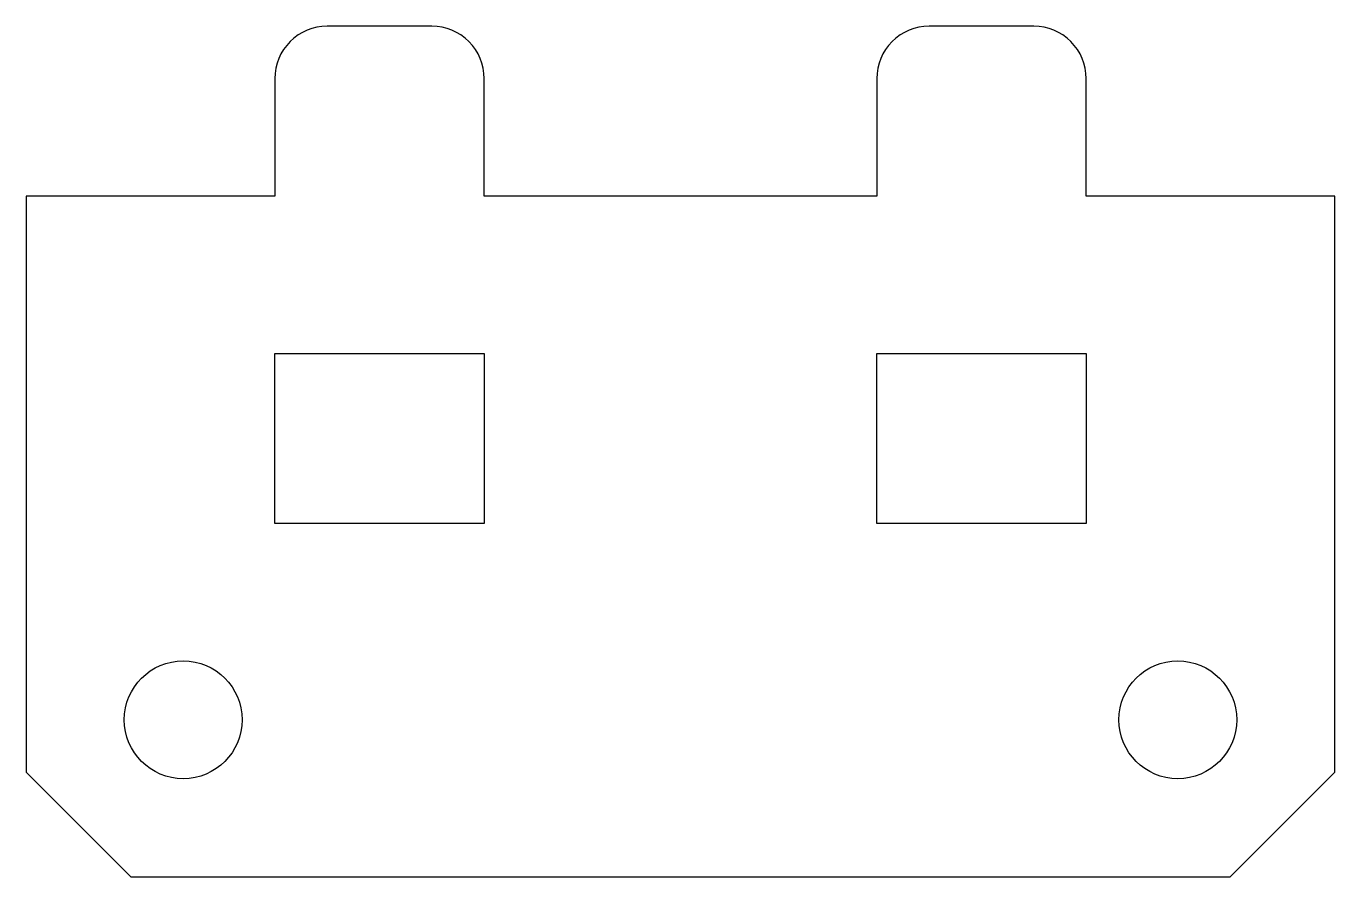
# Model space of a CAD drawing. Header units: millimetres. Extents: x 0 to 50, y 0 to 32.5.
import ezdxf

# ---------------------------------------------------------------- set-up
doc = ezdxf.new("R2010")
doc.units = ezdxf.units.MM

msp = doc.modelspace()

# ---------------------------------------------------------------- linework, layer by layer
msp.add_lwpolyline([(50, 4), (50, 26), (40.5, 26), (40.5, 30.5, 0.414214), (38.5, 32.5), (34.5, 32.5, 0.414214), (32.5, 30.5), (32.5, 26), (17.5, 26), (17.5, 30.5, 0.414214), (15.5, 32.5), (11.5, 32.5, 0.414214), (9.5, 30.5), (9.5, 26), (0, 26), (0, 4), (4, 0), (46, 0)], format="xyb", close=True)
for points in [[(17.5, 20), (17.5, 13.5), (9.5, 13.5), (9.5, 20)], [(40.5, 20), (40.5, 13.5), (32.5, 13.5), (32.5, 20)]]:
    msp.add_lwpolyline(points, close=True)
for centre in [(6, 6), (44, 6)]:
    msp.add_circle(centre, 2.25)

doc.saveas('drawing.dxf')
